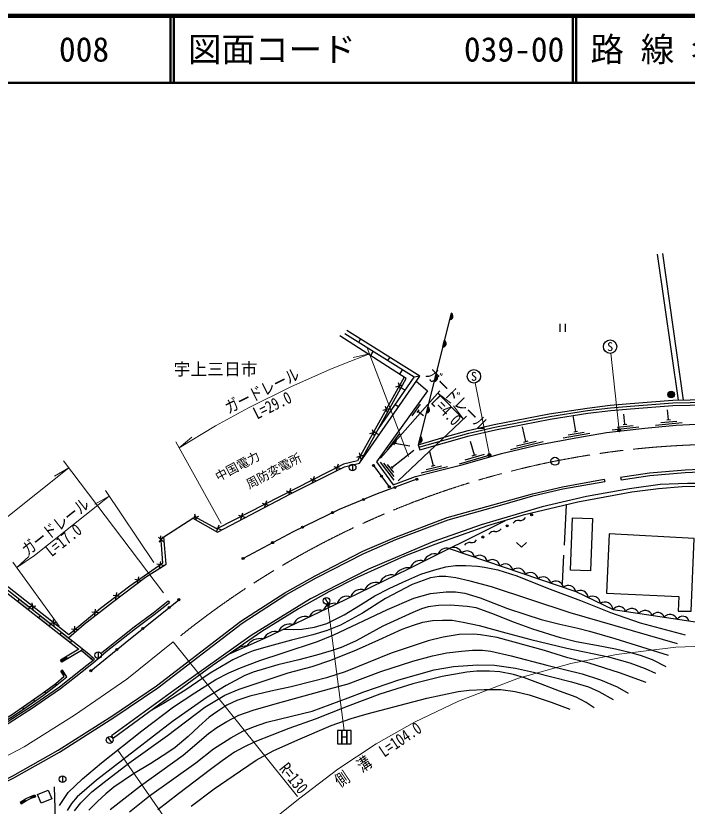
# Model space of a CAD drawing. Units: millimetres at full size, sheet at 1:1000; details may follow other scales. Extents: x 40000 to 680000, y 20000 to 380000.
# Drawn here: x 94710 to 194803, y 262124 to 380000 of the extents above; entities that cross this region are included whole.
import ezdxf
from ezdxf.enums import TextEntityAlignment as Align

# ---------------------------------------------------------------- set-up
doc = ezdxf.new("R2010")
doc.units = ezdxf.units.MM
doc.header["$LTSCALE"] = 1000
doc.linetypes.add('CHAIN', pattern=[18.5, 12, -1.5, 3.5, -1.5])
doc.linetypes.add('DASHED', pattern=[7.5, 6, -1.5])
for name, color, linetype, lineweight in [('M-BGD', 7, 'Continuous', 25), ('M-BMK', 2, 'CHAIN', 13), ('M-BMK-SRVR', 3, 'Continuous', 25), ('M-STR-HTXT', 7, 'Continuous', 13), ('M-STR-STRC', 7, 'Continuous', 25), ('M-TTL', 2, 'Continuous', 140), ('M-TTL-LINE', 7, 'Continuous', 50)]:
    doc.layers.add(name, color=color, linetype=linetype, lineweight=lineweight)
doc.layers.add('M-BMK-HTXT', color=7, linetype='Continuous')
doc.layers.add('M-TTL-TXT', color=7, linetype='Continuous')
doc.styles.add('ＭＳ ゴシック', font='')
doc.styles.get('ＭＳ ゴシック').set_extended_font_data('MS Gothic')

msp = doc.modelspace()

# ---------------------------------------------------------------- hatches: boundary and pattern name
at = {"layer": 'M-BGD'}
for points in [[(159598, 335645, -0.82183), (159358, 334683)], [(158582, 331581, -0.82183), (158341, 330620)], [(157298, 326449, -0.82183), (157057, 325488)], [(191921, 323530, -0.41421), (192421, 324030, -0.41421), (192921, 323530, -1)], [(156113, 321711, -0.82183), (155872, 320750)], [(154994, 317239, -0.82183), (154753, 316277)], [(147890, 312943, -0.41421), (148040, 313093, -0.41421), (148190, 312943, -1)], [(149068, 311349, -0.41421), (149218, 311499, -0.41421), (149368, 311349, -1)], [(154619, 310946, -1), (154354, 310805, -0.41421), (154416, 311008, -0.41421)], [(150246, 309755, -0.41421), (150396, 309905, -0.41421), (150546, 309755, -1)], [(151342, 309719, -1), (151060, 309615, -0.41421), (151149, 309808, -0.41421)], [(146677, 307921, -1), (146400, 307807, -0.41421), (146481, 308002, -0.41421)], [(142076, 305968, -0.41421), (142006, 305768, -0.41421), (141806, 305837, -1)], [(171477, 305512, -0.41421), (171552, 305711, -0.41421), (171750, 305636, -1)], [(137575, 303790, -0.41421), (137505, 303590, -0.41421), (137305, 303659, -1)], [(167835, 303860, -1), (168108, 303984, -0.41421), (168033, 303785, -0.41421)], [(164192, 302208, -0.41421), (164267, 302406, -0.41421), (164465, 302331, -1)], [(133132, 301498, -1), (132867, 301357, -0.41421), (132929, 301560, -0.41421)], [(128719, 299148, -0.41421), (128657, 298945, -0.41421), (128454, 299007, -1)], [(95209, 293015), (94958, 292693), (96533, 291462), (96784, 291781)], [(118900, 292829, -0.41421), (118921, 293041, -0.41421), (119132, 293019, -1)], [(117443, 291666, -0.41421), (117467, 291877, -0.41421), (117678, 291853, -1)], [(98358, 290547), (98109, 290230), (99685, 288999), (99932, 289314)], [(101506, 288080), (101261, 287767), (102837, 286535), (103080, 286846)], [(113539, 288542, -0.41421), (113563, 288753, -0.41421), (113774, 288730, -1)], [(104654, 285612), (104449, 285357), (105059, 284884), (105776, 284256), (105962, 284088), (106176, 284317), (105616, 284840)], [(109647, 285404, -0.41421), (109668, 285615, -0.41421), (109879, 285594, -1)], [(102416, 284094), (102210, 284437), (101352, 283922), (101558, 283579)], [(101649, 282413), (101401, 282244), (101770, 281703), (102018, 281872)], [(105777, 282238, -0.41421), (105798, 282449, -0.41421), (106009, 282428, -1)], [(100754, 280133), (100574, 280373), (98975, 279172), (99155, 278932)], [(97521, 277763), (97348, 278009), (95877, 276970), (95711, 276860), (95876, 276610), (96046, 276722)], [(95955, 263114), (95365, 262738), (95526, 262485), (96116, 262861)], [(97642, 263527), (97547, 263812), (96886, 263591), (96883, 263590), (96978, 263303), (96998, 263313)]]:
    msp.add_hatch(color=256, dxfattribs=at).paths.add_polyline_path(points)
at = {"layer": 'M-STR-HTXT'}
for points in [[(184807, 318406, -0.41421), (184841, 318054, -0.41421), (184490, 318020, -1)], [(165448, 314697, -0.41421), (165513, 314350, -0.41421), (165165, 314285, -1)], [(141463, 292250, -1), (141024, 292011, -0.41421), (141124, 292350, -0.41421)]]:
    msp.add_hatch(color=256, dxfattribs=at).paths.add_polyline_path(points)

# ---------------------------------------------------------------- linework, layer by layer
at = {"layer": 'M-BGD'}
for p, q in [((190334, 344451), (193447, 322683)), ((191140, 344538), (194185, 322697)), ((159598, 335645), (159358, 334683)), ((175803, 334060), (175803, 332860)), ((176603, 334060), (176603, 332860)), ((146096, 331810), (145781, 331299)), ((158582, 331581), (158341, 330620)), ((147960, 329936), (147591, 329336)), ((150453, 329083), (150139, 328572)), ((152317, 327209), (151912, 326550)), ((154935, 326278), (154084, 326103)), ((157298, 326449), (157057, 325488)), ((151387, 324673), (152348, 324947)), ((151731, 325290), (152004, 324329)), ((152140, 324556), (152743, 324163)), ((151280, 322049), (151783, 321721)), ((155002, 322060), (153776, 320355)), ((149441, 321178), (150403, 321452)), ((149785, 321795), (150059, 320834)), ((154776, 321231), (154490, 320833)), ((154633, 321032), (155509, 320403)), ((156113, 321711), (155872, 320750)), ((192029, 319750), (191890, 321244)), ((149659, 320038), (149817, 319935)), ((178198, 317999), (177790, 320382)), ((185524, 319087), (185355, 320577)), ((190862, 319340), (193252, 319562)), ((191751, 319724), (192308, 319776)), ((147840, 318300), (148113, 317339)), ((170768, 316511), (170241, 318709)), ((183604, 318265), (187579, 318716)), ((184365, 318654), (186750, 318924)), ((185245, 319055), (185802, 319118)), ((190094, 318967), (194076, 319338)), ((147496, 317683), (148457, 317957)), ((148418, 317779), (148858, 317493)), ((151848, 317672), (150097, 315236)), ((154994, 317239), (154753, 316277)), ((176328, 317070), (180271, 317745)), ((177066, 317500), (179432, 317905)), ((177922, 317951), (178474, 318046)), ((151421, 316563), (151012, 315995)), ((151216, 316279), (153477, 315860)), ((163079, 314473), (162493, 316502)), ((168479, 315340), (173339, 316514)), ((169380, 315867), (172296, 316571)), ((170428, 316428), (171108, 316593)), ((145894, 314805), (146168, 313844)), ((150781, 312648), (154047, 315233)), ((156961, 312906), (156456, 314964)), ((145550, 314188), (146512, 314462)), ((160843, 313203), (165647, 314589)), ((161721, 313768), (164603, 314600)), ((162742, 314375), (163415, 314570)), ((142146, 312794), (143097, 312485)), ((142776, 313115), (142468, 312164)), ((144922, 313135), (144922, 312135)), ((148040, 312943), (150396, 309755)), ((149049, 313443), (151078, 310765)), ((149548, 313282), (151058, 311289)), ((150089, 313064), (150995, 311869)), ((150675, 312787), (150887, 312508)), ((155162, 311847), (159047, 312800)), ((155867, 312329), (158198, 312901)), ((156689, 312839), (157233, 312973)), ((139213, 311297), (138905, 310346)), ((138583, 310976), (139534, 310667)), ((182442, 310891), (182503, 310546)), ((184885, 311139), (184939, 310793)), ((135020, 309158), (135971, 308849)), ((135650, 309479), (135342, 308528)), ((132087, 307661), (131779, 306710)), ((131457, 307340), (132408, 307031)), ((121052, 305078), (122011, 305361)), ((121673, 304740), (121390, 305699)), ((127894, 305522), (128845, 305213)), ((128524, 305843), (128216, 304892)), ((124331, 303704), (125282, 303395)), ((124961, 304025), (124653, 303074)), ((116751, 301574), (115994, 302227)), ((116699, 302280), (116046, 301522)), ((87014, 298902), (104083, 285561)), ((116138, 297631), (116317, 298615)), ((116719, 298034), (115735, 298213)), ((113430, 295757), (112446, 295936)), ((112849, 295354), (113028, 296338)), ((110208, 293414), (109218, 293551)), ((109645, 292987), (109781, 293978)), ((95209, 293015), (94958, 292693)), ((97279, 291465), (97160, 292458)), ((117424, 292740), (117610, 292504)), ((140800, 293187), (141280, 292310)), ((96784, 291781), (96533, 291462)), ((96723, 291902), (97716, 292021)), ((106510, 290531), (106599, 291527)), ((98358, 290547), (98109, 290230)), ((100423, 288993), (100305, 289986)), ((107053, 290985), (106057, 291073)), ((99932, 289314), (99685, 288999)), ((99867, 289430), (100860, 289549)), ((103442, 287965), (103531, 288961)), ((101506, 288080), (101261, 287767)), ((103985, 288418), (102988, 288507)), ((103080, 286846), (102837, 286535)), ((104083, 285561), (101352, 283922)), ((104481, 285333), (101558, 283579)), ((104654, 285612), (104449, 285357)), ((102416, 284094), (102210, 284437)), ((106176, 284317), (105962, 284088)), ((106972, 285155), (106989, 284155)), ((101558, 283579), (101352, 283922)), ((101649, 282413), (101401, 282244)), ((101770, 281703), (102018, 281872)), ((100574, 280373), (100754, 280133)), ((98975, 279172), (99155, 278932)), ((97348, 278009), (97521, 277763)), ((95711, 276860), (95876, 276610)), ((108402, 272394), (109005, 271596)), ((109256, 272289), (108988, 272622)), ((101683, 266644), (101683, 265644)), ((95955, 263114), (96116, 262861)), ((96883, 263590), (96978, 263306)), ((97547, 263812), (97642, 263527)), ((95365, 262738), (95526, 262485))]:
    msp.add_line(p, q, dxfattribs=at)
at = {"layer": 'M-BGD', "linetype": 'DASHED'}
msp.add_line((176784, 307062), (176156, 295341), dxfattribs=at)
at = {"layer": 'M-BGD'}
for points in [[(159598, 335646), (154684, 316001), (154949, 315295), (162324, 317372), (166206, 318264), (174375, 319863), (179992, 320716), (183426, 321146), (186367, 321399), (192681, 321868), (197856, 321970), (202869, 321970), (207238, 321804), (211927, 321498), (217748, 320791), (223685, 319797), (229436, 318626), (234925, 317343)], [(148770, 318420), (154084, 326103), (143758, 332565)], [(145956, 313299), (154935, 326278), (144077, 333074)], [(102579, 287239), (104916, 289267), (109103, 292558), (114047, 296261), (117107, 298228), (116781, 302284), (121090, 305058), (124768, 303001), (135649, 308706), (143731, 312735), (145956, 313299), (152889, 325919), (143019, 332284)], [(152592, 326111), (145637, 313617), (143580, 313128), (124701, 303495), (121292, 305350)], [(154389, 325489), (156071, 324061), (148464, 313479), (150984, 310035), (154317, 311290), (157420, 312095), (161428, 313059), (167144, 314709), (172607, 316029), (178187, 317084), (182781, 317870), (188469, 318515), (193151, 318950), (200120, 319290)], [(154684, 316001), (158554, 317141), (162126, 318147), (166040, 319046), (174238, 320652), (179882, 321508), (183342, 321942), (186303, 322197), (192644, 322667), (197848, 322770), (202885, 322770), (207279, 322603), (212001, 322295), (217862, 321583), (223852, 320709), (229720, 319568), (234704, 318465)], [(154808, 315671), (162225, 317760), (166123, 318655), (174306, 320257), (179937, 321112), (183384, 321544), (186335, 321798), (192662, 322267), (197852, 322370), (202877, 322370), (207259, 322204), (211964, 321896), (217805, 321187), (223758, 320191), (229568, 319078), (234815, 317900)], [(198797, 312436), (194480, 312258), (189192, 311811), (184885, 311139)], [(184939, 310793), (189234, 311463), (194502, 311909), (198811, 312086)], [(90684, 264856), (94255, 266641), (101032, 270497), (109154, 275628), (115672, 280067), (128253, 289703), (134807, 293953), (139324, 296478), (146434, 300139), (151237, 302200), (159043, 305177), (166722, 307325), (171717, 308729), (176195, 309776), (182442, 310891)], [(90840, 264543), (94420, 266333), (101212, 270197), (109346, 275336), (115877, 279783), (128455, 289417), (134988, 293653), (139489, 296170), (146583, 299822), (151369, 301876), (159152, 304845), (166816, 306988), (171805, 308390), (176266, 309433), (182503, 310546)], [(203766, 287630), (204334, 294597), (203368, 300935), (202555, 301882), (201760, 303056), (201257, 303911), (200796, 304880), (200500, 305778), (200210, 306936), (200012, 308934), (200012, 310237), (194831, 310270), (190770, 310078), (186204, 309437), (179813, 308308), (173202, 306745), (164099, 304093), (156894, 301551), (147304, 297461), (138660, 293061), (129779, 287564), (118251, 279382), (108988, 272622)], [(154486, 310876), (148577, 308701), (142919, 306376), (136037, 303046), (128586, 299077)], [(198808, 309803), (194078, 309728), (190531, 309471), (186537, 308939), (178491, 307474), (170335, 305507), (165055, 303932), (157162, 301174), (152658, 299410), (145610, 296239), (141401, 294115), (136849, 291540), (131389, 288193), (123987, 283036), (109256, 272289)], [(126644, 284887), (131946, 287214), (142341, 292192), (153257, 297536), (167695, 304720)], [(87786, 299378), (102606, 287726), (107322, 291671), (111715, 295000), (116633, 298405), (116333, 302426)], [(169366, 301456), (170116, 300756), (170866, 301456)], [(159319, 300552), (178220, 294123), (183761, 291463), (196678, 289496)], [(87339, 299183), (104622, 285639), (105616, 284840), (106436, 284074)], [(134646, 288507), (136093, 288464), (137350, 288512), (139226, 288837), (141100, 289386), (143650, 290657), (146089, 292174), (148248, 293507), (150361, 294577), (152413, 295531), (155117, 296714), (157188, 297393), (158821, 297814), (160256, 298000), (161824, 298000), (163551, 297923), (164590, 297772), (166578, 297357), (169429, 296488), (173954, 294648), (178905, 292804), (183394, 291028), (187777, 289480), (190750, 288683), (194518, 287688)], [(193358, 286349), (177360, 290953), (165634, 294820), (162442, 295708), (160309, 296193), (158818, 296391), (157819, 296404), (156536, 296165), (153811, 295211), (149844, 293122), (146385, 290924), (143114, 289104), (141145, 288330), (139012, 287691), (135817, 286879), (131978, 285864), (130102, 285298), (129078, 284894), (127059, 283951), (123694, 281978), (119905, 279397), (116753, 277428), (114970, 276458)], [(101230, 262211), (102521, 264174), (104630, 266209), (107503, 268571), (113518, 273371), (118231, 276949), (121408, 279043), (124548, 281022), (126478, 282010), (128192, 282768), (131092, 283871), (134583, 285007), (139690, 286696), (142132, 287700), (150112, 291472), (154036, 293152), (156552, 293820), (158875, 294102), (160281, 294079), (161670, 293870), (163963, 293191), (167995, 291629), (170744, 290693), (173058, 289965), (175804, 289252), (178480, 288685), (180221, 288243), (184012, 287128), (191977, 284644)], [(105893, 282333), (110994, 286505), (119016, 292924)], [(106593, 283815), (108157, 285179), (112559, 288647), (115353, 290718), (117610, 292504)], [(107534, 285033), (107966, 285410), (112377, 288886), (115170, 290956), (117424, 292740)], [(191652, 282923), (189640, 283929), (187856, 284583), (186393, 285014), (184139, 285538), (181273, 286088), (178256, 286643), (175910, 287250), (171769, 288505), (169040, 289500), (165695, 290869), (163345, 291683), (162005, 291928), (159442, 292096), (157722, 292040), (156201, 291871), (155168, 291568), (153898, 291027), (149409, 288953), (145468, 286793), (144476, 286314), (143213, 285808), (141723, 285302), (139553, 284648), (136928, 283976), (133773, 283199), (130085, 282113), (128758, 281560), (126092, 280142), (123229, 278390), (118054, 274730), (106725, 266026), (103872, 263537), (103002, 262527), (102352, 261457)], [(103477, 261444), (104413, 262610), (106034, 264246), (107889, 265694), (111565, 268562), (117316, 272660), (122900, 276874), (125869, 278674), (128011, 279596), (135313, 281989), (138898, 282963), (141657, 283925), (145481, 285433), (148808, 286927), (152332, 288542), (154020, 289110), (155381, 289551), (156850, 289832), (158318, 289870), (159779, 289862), (161418, 289571), (163806, 289051), (167776, 287956), (171504, 286991), (176881, 285696), (183051, 284395), (186258, 283501), (188535, 282642), (190061, 281952)], [(188691, 280579), (184727, 282020), (180174, 283449), (177028, 284232), (173520, 285329), (166450, 287273), (163970, 287682), (162983, 287770), (160815, 287728), (158403, 287350), (156187, 286805), (150669, 284952), (143832, 282175), (141038, 281268), (139087, 280755), (135738, 279928), (132719, 279293), (129614, 278544), (127660, 277871), (126179, 277173), (124844, 276312), (123513, 275380), (121996, 274029), (120404, 272537), (118456, 270858), (117515, 270225), (114850, 268510), (112269, 266971), (109346, 264946), (108131, 263969), (106906, 262825), (105614, 261534)], [(104481, 285333), (105059, 284884), (105776, 284256), (106195, 283878)], [(108779, 261621), (113301, 265163), (119663, 269718), (123453, 272950), (124701, 273873), (126148, 274732), (127971, 275675), (130110, 276435), (133380, 277395), (141486, 279607), (144268, 280375), (149115, 282230), (153886, 283763), (156844, 284569), (158971, 284992), (161165, 285252), (162779, 285380), (164295, 285380), (165532, 285229), (168551, 284543), (173881, 283137), (179128, 281885), (181902, 280986), (184363, 279912), (186014, 278962)], [(86284, 271276), (88728, 272226), (90710, 273133), (92871, 274360), (97175, 277131), (98826, 278299), (101210, 279939), (104615, 282587), (106436, 284074)], [(111641, 261297), (114642, 263691), (121565, 268575), (124205, 270665), (126753, 272319), (128557, 273296), (130127, 273952), (132127, 274639), (134169, 275173), (138915, 276285), (144266, 278304), (146589, 279181), (151832, 280988), (157095, 282483), (159958, 282978), (163553, 283214), (166091, 283135), (169183, 282711), (171915, 282125), (177539, 280655), (180068, 279914), (181651, 279235), (183769, 278034)], [(88824, 272810), (90328, 273513), (91550, 274248), (94044, 275761), (95877, 276970), (98646, 278925), (100658, 280436), (101913, 281493), (101401, 282244)], [(88951, 272538), (90469, 273248), (91705, 273992), (94204, 275507), (96046, 276722), (98823, 278683), (100844, 280201), (102313, 281438), (101649, 282413)], [(180948, 276799), (179730, 277598), (178233, 278363), (175790, 279268), (172928, 280388), (170557, 281258), (168894, 281742), (166853, 282147), (165312, 282249), (163447, 282249), (161957, 282122), (158275, 281443), (153893, 280375), (148967, 278806), (144112, 276999), (139354, 275099), (135422, 273711), (130321, 271734), (128700, 270940), (127299, 270203), (125465, 268912), (123715, 267571), (118968, 263949), (115865, 261556)], [(120842, 262113), (124259, 264710), (127110, 266635), (130556, 268987), (133070, 270404), (136740, 272023), (141745, 274158), (144710, 275189), (147079, 275888), (155969, 278222), (160647, 279222), (162289, 279411), (164551, 279548), (167010, 279519), (169166, 279229), (171229, 278727), (174533, 277647), (177306, 276570)], [(100413, 265003), (100735, 255318), (97121, 255250), (95347, 256103), (94954, 256866), (95751, 257416)], [(95365, 262738), (96157, 263243), (96886, 263591), (97547, 263812)], [(95526, 262485), (96303, 262980), (96998, 263313), (97642, 263527)]]:
    msp.add_lwpolyline(points, dxfattribs=at)
for points in [[(177699, 305135), (180690, 305029), (180412, 297216), (177421, 297322)], [(183147, 302735), (182749, 293887), (193539, 293402), (193441, 291216), (195414, 291216), (195838, 302035)], [(97947, 263846), (99546, 264516), (100081, 263241), (98483, 262570)]]:
    msp.add_lwpolyline(points, close=True, dxfattribs=at)
at = {"layer": 'M-BGD', "linetype": 'DASHED'}
msp.add_lwpolyline([(86392, 270997), (88845, 271950), (90846, 272865), (93027, 274103), (97343, 276882), (98998, 278053), (101387, 279696), (104802, 282352), (106593, 283815)], dxfattribs=at)
at = {"layer": 'M-BGD'}
for centre, radius in [((192421, 323530), 500), ((144922, 312635), 500), ((148040, 312943), 150), ((149218, 311349), 150), ((154486, 310876), 150), ((150396, 309755), 150), ((151201, 309667), 150), ((146538, 307864), 150), ((141941, 305903), 150), ((171614, 305574), 150), ((137440, 303725), 150), ((167971, 303922), 150), ((164328, 302269), 150), ((132999, 301428), 150), ((128586, 299077), 150), ((119016, 292924), 150), ((141040, 292749), 500), ((117561, 291760), 150), ((113657, 288636), 150), ((109763, 285499), 150), ((106981, 284655), 500), ((105893, 282333), 150), ((108703, 271995), 500), ((101683, 266144), 500)]:
    msp.add_circle(centre, radius, dxfattribs=at)
for centre, radius, start, end in [((159383, 335188), 505, 267.12693, 64.78512), ((158366, 331125), 505, 267.12693, 64.78512), ((157083, 325992), 505, 267.12693, 64.78512), ((155898, 321255), 505, 267.12693, 64.78512), ((154779, 316782), 505, 267.12693, 64.78512), ((169650, 303851), 908, 81.00236, 147.79933), ((169935, 305645), 908, 261.00242, 327.79939), ((166008, 302199), 908, 81.00236, 147.79933), ((166292, 303993), 908, 261.00242, 327.79939), ((162649, 302340), 908, 261.00242, 327.79939), ((158926, 299256), 1355, 73.12565, 159.78052), ((159962, 299338), 1374, 24.51638, 117.90973), ((162365, 300546), 908, 81.00236, 147.79933), ((157250, 297886), 1883, 77.58431, 155.32186), ((161970, 299029), 1160, 11.69825, 130.72787), ((163863, 298385), 1160, 11.69825, 130.72787), ((155022, 297207), 1553, 70.56156, 162.34461), ((165757, 297741), 1160, 11.69825, 130.72787), ((167650, 297097), 1160, 11.69825, 130.72787), ((153305, 295240), 2449, 84.42662, 147.83606), ((169544, 296453), 1160, 11.69825, 130.72787), ((150713, 294751), 1867, 73.89335, 158.27839), ((171437, 295808), 1160, 11.69825, 130.72787), ((173330, 295164), 1160, 11.69825, 130.72787), ((148454, 293623), 1893, 73.89187, 158.27987), ((175224, 294520), 1160, 11.69825, 130.72787), ((177110, 293911), 1130, 10.81356, 131.61256), ((146107, 292932), 1511, 67.09626, 165.07548), ((178869, 293124), 1192, 5.70049, 123.00726), ((142166, 290576), 1808, 75.56326, 155.74304), ((144083, 291902), 1526, 68.3215, 163.85023), ((180702, 292278), 1160, 4.83907, 123.86869), ((182512, 291299), 1260, 7.45714, 121.25061), ((140045, 289615), 1768, 74.46494, 156.70957), ((184620, 290832), 1066, 18.98294, 143.70346), ((186529, 290446), 1160, 21.82839, 140.85802), ((188506, 290145), 1160, 21.82839, 140.85802), ((137811, 288588), 1831, 70.54962, 160.6249), ((190412, 290016), 1001, 16.72402, 145.96239), ((192262, 289594), 1140, 21.24146, 141.44495), ((194145, 289467), 982, 16.03868, 146.64773), ((135538, 287505), 1777, 72.12004, 159.05448), ((133424, 286212), 1981, 76.72834, 153.94328), ((131200, 284643), 2478, 79.67398, 147.72666), ((128943, 283759), 2214, 85.80715, 141.59349)]:
    msp.add_arc(centre, radius, start, end, dxfattribs=at)
at = {"layer": 'M-BMK'}
msp.add_lwpolyline([(118175, 286643), (111250, 281091), (103469, 275679), (95968, 270989), (88296, 266938)], dxfattribs=at)
msp.add_arc((200586, 186101), 130000, 66.36007, 129.34035, dxfattribs=at)
at = {"layer": 'M-BMK-SRVR'}
msp.add_circle((175091, 313577), 600, dxfattribs=at)
at = {"layer": 'M-STR-HTXT'}
for p, q in [((153278, 314254), (147070, 330504)), ((147427, 329570), (145030, 329042)), ((184648, 318213), (183422, 329668)), ((165307, 314491), (163201, 325249)), ((149087, 314049), (157933, 324068)), ((157630, 323724), (161441, 319859)), ((157630, 323724), (159580, 322233)), ((161441, 319859), (159978, 321830)), ((151729, 310636), (161915, 320309)), ((119067, 315576), (120944, 317159)), ((125348, 304273), (118581, 316452)), ((116727, 293930), (101810, 313615)), ((102593, 312582), (100465, 311358)), ((115291, 298466), (108059, 309206)), ((108618, 308375), (106474, 307180)), ((101190, 288971), (94262, 298510)), ((94850, 297700), (96650, 299369)), ((141244, 292131), (143688, 273399)), ((118175, 286643), (136682, 263557)), ((109901, 270485), (123069, 251551))]:
    msp.add_line(p, q, dxfattribs=at)
for points in [[(147427, 329570), (143614, 328099), (141529, 327244), (135794, 324705), (129424, 321545), (124493, 318838), (119067, 315576)], [(102593, 312582), (93282, 305137), (86941, 300727), (80992, 297006), (75656, 294189)], [(108618, 308375), (97475, 299526), (94850, 297700)], [(200012, 286100), (193107, 285821), (184259, 284760), (177433, 283384), (169662, 281200), (160702, 277804), (154158, 274670), (148443, 271431), (142723, 267660), (137075, 263344), (129217, 257045), (122498, 252372)]]:
    msp.add_lwpolyline(points, dxfattribs=at)
for centre in [(184648, 318213), (165307, 314491), (141244, 292131)]:
    msp.add_circle(centre, 250, dxfattribs=at)
at = {"layer": 'M-STR-STRC'}
msp.add_lwpolyline([(142688, 271399), (144688, 271399), (144688, 273399), (142688, 273399)], close=True, dxfattribs=at)
for centre in [(183316, 330662), (163008, 326231)]:
    msp.add_circle(centre, 1000, dxfattribs=at)
at = {"layer": 'M-TTL'}
msp.add_line((680000, 380000), (40000, 380000), dxfattribs=at)
at = {"layer": 'M-TTL-LINE'}
for p, q in [((117750, 380000), (117750, 370000)), ((118250, 380000), (118250, 370000)), ((177750, 380000), (177750, 370000)), ((178250, 380000), (178250, 370000)), ((40000, 370000), (680000, 370000))]:
    msp.add_line(p, q, dxfattribs=at)

# ---------------------------------------------------------------- texts
at = {"layer": 'M-BMK-HTXT', "style": 'ＭＳ ゴシック'}
msp.add_text('宇上三日市', height=1833, dxfattribs=at).set_placement((124489, 327300), align=Align.MIDDLE_CENTER)
for s, p in [('中国電力', (127759, 312811)), ('周防変電所', (133169, 312118))]:
    msp.add_text(s, height=1320, rotation=27.936, dxfattribs=at).set_placement(p, align=Align.MIDDLE_CENTER)
at = {"layer": 'M-STR-HTXT', "style": 'ＭＳ ゴシック', "width": 0.8}
for s, rotation, p in [('ガードレール', 26.386, (132048, 322789)), ('ガードレール', 314.594, (159499, 321755)), ('ガードレール', 38.455, (101507, 302663)), ('側\u3000溝\u3000L=104.0', 34.22, (149527, 268614))]:
    msp.add_text(s, height=1833, rotation=rotation, dxfattribs=at).set_placement(p, align=Align.BOTTOM_CENTER)
for s, rotation, p in [('L=29.0', 26.386, (132538, 322746)), ('L=4.0', 314.594, (159536, 321792)), ('L=17.0', 38.455, (101256, 302529))]:
    msp.add_text(s, height=1833, rotation=rotation, dxfattribs=at).set_placement(p, align=Align.TOP_CENTER)
msp.add_text('R=130', height=1833, rotation=308.718, dxfattribs=at).set_placement((136574, 263441), align=Align.BOTTOM_RIGHT)
at = {"layer": 'M-STR-STRC', "style": 'ＭＳ ゴシック'}
for s, height, p in [('S', 1320, (183316, 330662)), ('S', 1320, (163008, 326231)), ('H', 1833, (143688, 272399))]:
    msp.add_text(s, height=height, dxfattribs=at).set_placement(p, align=Align.MIDDLE_CENTER)
at = {"layer": 'M-TTL-TXT', "style": 'ＭＳ ゴシック'}
for s, p in [('路 線 名', (180380, 375000)), ('008', (101142, 375000)), ('図面コード', (120380, 375000)), ('039-00', (161521, 375000))]:
    msp.add_text(s, height=3666, dxfattribs=at).set_placement(p, align=Align.MIDDLE_LEFT)

doc.saveas('drawing.dxf')
